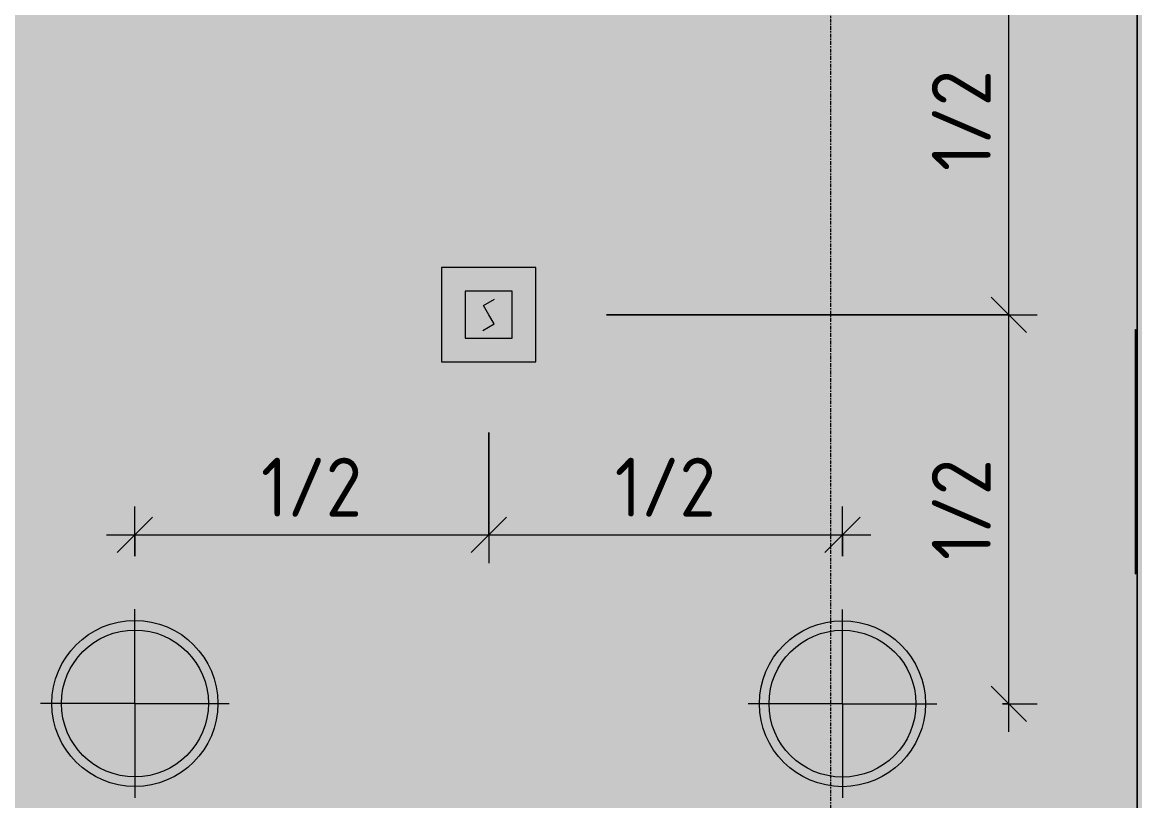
# Model space of a CAD drawing. Header units: millimetres. Extents: x 81610 to 276841, y -8553 to 29000.
# Drawn here: x 102383 to 107120, y 1559 to 4860 of the extents above; entities that cross this region are included whole.
import ezdxf

# ---------------------------------------------------------------- set-up
doc = ezdxf.new("R2010")
doc.units = ezdxf.units.MM
doc.linetypes.add('Осевая', pattern=[31.75, 6.35, -4.7625, 15.875, -4.7625])
for name, color, linetype, lineweight in [('A-ANNO-DIMS', 7, 'Continuous', 9), ('A-ANNO-DIMS-100', 7, 'Continuous', 9), ('A-ANNO-NOTE', 7, 'Continuous', 9), ('I-WALL', 7, 'Continuous', 9), ('Q-SPCQ', 7, 'Continuous', 9), ('Оси-2', 7, 'Осевая', 9)]:
    doc.layers.add(name, color=color, linetype=linetype, lineweight=lineweight)
for name, color, linetype, lineweight, true_color in [('A-CLNG-1', 7, 'Continuous', 9, 0xeaeaea), ('A-WALL-FNSH-1', 7, 'Continuous', 9, 0x3c3c3c), ('I-WALL-1', 7, 'Continuous', 9, 0x535353), ('Q-SPCQ-4', 1, 'Continuous', 9, 0xff0000)]:
    doc.layers.add(name, color=color, linetype=linetype, lineweight=lineweight, true_color=true_color)
doc.layers.add('A-CLNG-PATT-1', color=7, linetype='Continuous', lineweight=9, transparency=1)
doc.styles.add('ISOCPEUR', font='isocpeur.ttf', dxfattribs={"width": 0.9, "height": 250})
doc.dimstyles.new('ISO-2_5_0_9К_БОЛЬШОЙ', dxfattribs={"dimscale": 304.8, "dimtxt": 248.995294, "dimasz": 0.492126, "dimexe": 0.393701, "dimexo": 0.984252, "dimgap": 0, "dimtad": 1, "dimdec": 0, "dimrnd": 10, "dimzin": 0, "dimdsep": 46, "dimtxsty": 'ISOCPEUR', "dimblk1": 'OBLIQUE', "dimblk2": 'OBLIQUE', "dimsah": 1, "dimcen": 0.09, "dimdle": 0.393701, "dimazin": 0, "dimtfac": 1, "dimtdec": 4, "dimtix": 1, "dimtmove": 0, "dimatfit": 3, "dimfxl": 1, "dimtvp": 1, "dimtolj": 1, "dimtzin": 0, "dimarcsym": 2})

# ---------------------------------------------------------------- blocks, each defined once
blk = doc.blocks.new('Извещатель потолочный - Монтируемые на перекрытии-30363607-Сводный план потолков 1 этажа в осях 23-33')
at = {"layer": 'Q-SPCQ'}
for p, q in [((-300, 300), (-300, -100)), ((100, 300), (-300, 300)), ((100, -100), (100, 300)), ((0, 200), (-200, 200)), ((-200, 200), (-200, 0)), ((0, 0), (0, 200)), ((-122.5, 139), (-74.9, 166.5)), ((-100, 100), (-122.5, 139)), ((-77.5, 61), (-100, 100)), ((-125.1, 33.5), (-77.5, 61)), ((-200, 0), (0, 0)), ((-300, -100), (100, -100))]:
    blk.add_line(p, q, dxfattribs=at)
blk = doc.blocks.new('DIMBLOCK106-Сводный план потолков 1 этажа в осях 23-33')
at = {"layer": 'A-ANNO-DIMS-100'}
for p, q in [((104360, 3120), (104360, 2566.7)), ((104360, 2686.7), (104360, 3120)), ((102860, 2596.4), (102860, 2806.7)), ((102740, 2686.7), (104360, 2686.7)), ((102860, 2686.7), (102860, 2596.4))]:
    blk.add_line(p, q, dxfattribs=at)
at = {"layer": 'A-ANNO-DIMS-100', "lineweight": 20}
for p, q in [((102860, 2686.7), (102935, 2761.7)), ((104360, 2686.7), (104435, 2761.7)), ((102860, 2686.7), (102785, 2611.7)), ((104360, 2686.7), (104285, 2611.7))]:
    blk.add_line(p, q, dxfattribs=at)
at = {"layer": 'A-ANNO-DIMS-100', "color": 0, "insert": (103394.5, 3013.3), "char_height": 250, "width": 517.144, "attachment_point": 1, "line_spacing_factor": 1.149209, "style": 'ISOCPEUR'}
blk.add_mtext('1/2', dxfattribs=at)
blk = doc.blocks.new('_Oblique')
at = {"color": 0, "linetype": 'ByBlock', "lineweight": -2}
blk.add_line((-0.5, -0.5), (0.5, 0.5), dxfattribs=at)
blk = doc.blocks.new('DIMBLOCK107-Сводный план потолков 1 этажа в осях 23-33')
at = {"layer": 'A-ANNO-DIMS-100'}
for p, q in [((104360, 3120), (104360, 2566.7)), ((104360, 2686.7), (104360, 3120)), ((105860, 2595.4), (105860, 2806.7)), ((104360, 2686.7), (105980, 2686.7)), ((105860, 2686.7), (105860, 2595.4))]:
    blk.add_line(p, q, dxfattribs=at)
at = {"layer": 'A-ANNO-DIMS-100', "lineweight": 20}
for p, q in [((104360, 2686.7), (104435, 2761.7)), ((105860, 2686.7), (105935, 2761.7)), ((104360, 2686.7), (104285, 2611.7)), ((105860, 2686.7), (105785, 2611.7))]:
    blk.add_line(p, q, dxfattribs=at)
at = {"layer": 'A-ANNO-DIMS-100', "color": 0, "insert": (104894.5, 3013.3), "char_height": 250, "width": 517.144, "attachment_point": 1, "line_spacing_factor": 1.149209, "style": 'ISOCPEUR'}
blk.add_mtext('1/2', dxfattribs=at)
blk = doc.blocks.new('DIMBLOCK108-Сводный план потолков 1 этажа в осях 23-33')
at = {"layer": 'A-ANNO-DIMS-100', "lineweight": 20}
for p, q in [((106565.4, 3620), (106490.4, 3695)), ((106565.4, 3620), (106640.4, 3545)), ((106565.4, 1970), (106490.4, 2045)), ((106565.4, 1970), (106640.4, 1895))]:
    blk.add_line(p, q, dxfattribs=at)
at = {"layer": 'A-ANNO-DIMS-100'}
for p, q in [((104860, 3620), (106685.4, 3620)), ((106565.4, 3620), (104860, 3620)), ((106565.4, 1850), (106565.4, 3620)), ((106538.3, 1970), (106685.4, 1970)), ((106565.4, 1970), (106538.3, 1970))]:
    blk.add_line(p, q, dxfattribs=at)
at = {"layer": 'A-ANNO-DIMS-100', "color": 0, "insert": (106238.8, 2579.5), "char_height": 250, "width": 517.144, "attachment_point": 1, "rotation": 90, "line_spacing_factor": 1.149209, "style": 'ISOCPEUR'}
blk.add_mtext('1/2', dxfattribs=at)
blk = doc.blocks.new('DIMBLOCK109-Сводный план потолков 1 этажа в осях 23-33')
at = {"layer": 'A-ANNO-DIMS-100'}
for p, q in [((106565.4, 3620), (106565.4, 5390)), ((106528.7, 5270), (106685.4, 5270)), ((106565.4, 5270), (106528.7, 5270)), ((104860, 3620), (106685.4, 3620)), ((106565.4, 3620), (104860, 3620))]:
    blk.add_line(p, q, dxfattribs=at)
at = {"layer": 'A-ANNO-DIMS-100', "lineweight": 20}
for p, q in [((106565.4, 5270), (106490.4, 5345)), ((106565.4, 5270), (106640.4, 5195)), ((106565.4, 3620), (106490.4, 3695)), ((106565.4, 3620), (106640.4, 3545))]:
    blk.add_line(p, q, dxfattribs=at)
at = {"layer": 'A-ANNO-DIMS-100', "color": 0, "insert": (106238.8, 4229.5), "char_height": 250, "width": 517.144, "attachment_point": 1, "rotation": 90, "line_spacing_factor": 1.149209, "style": 'ISOCPEUR'}
blk.add_mtext('1/2', dxfattribs=at)

msp = doc.modelspace()

# ---------------------------------------------------------------- hatches: boundary and pattern name
at = {"layer": 'A-CLNG-PATT-1'}
h = msp.add_hatch(color=256, dxfattribs=at)
h.paths.add_polyline_path([(101883, 170), (105510, 170), (105510, 520), (106030, 520), (106030, 170), (107110, 170), (107110, 10380), (101630, 10379), (101630, 520), (101871, 520), (101871, 170)])
h.paths.add_polyline_path([(92604.6, 170), (97058.1, 170), (97058.1, 520), (98150, 520), (98150, 170), (101550, 171), (101550, 521), (101570, 521), (101569, 5160), (94190, 5160), (94189, 6600), (92050, 6599), (92050, 525), (92446, 525), (92446, 170)])
h.paths.add_polyline_path([(100860, 5139), (100860, 5159), (100960, 5159), (100960, 5139)])
h.paths.add_polyline_path([(100235, 5139), (100135, 5139), (100135, 5159), (100235, 5159)])
at = {"layer": 'I-WALL'}
h = msp.add_hatch(dxfattribs=at)
h.set_pattern_fill('FP_31', color=256, style=0, pattern_type=2)
h.set_pattern_definition([(0, (0, 0), (121.92, 30.48), [10.058, -81.382, 10.058, -81.382, -487.68]), (0, (0, 0), (121.92, 30.48), [-182.88, 10.058, -172.822, 10.058, -81.382, -213.36]), (0, (0, 0), (121.92, 30.48), [-457.2, 10.058, -50.902, 10.058, -142.342]), (120, (45.72, 15.24), (-87.356454, 90.345817), [10.058, -81.382, 10.058, -81.382, -487.68]), (120, (45.72, 15.24), (-87.356454, 90.345817), [-182.88, 10.058, -172.822, 10.058, -81.382, -213.36]), (120, (45.72, 15.24), (-87.356454, 90.345817), [-457.2, 10.058, -50.902, 10.058, -142.342]), (240, (60.96, 76.2), (-34.563546, -120.825817), [10.058, -81.382, 10.058, -81.382, -487.68]), (240, (60.96, 76.2), (-34.563546, -120.825817), [-182.88, 10.058, -172.822, 10.058, -81.382, -213.36]), (240, (60.96, 76.2), (-34.563546, -120.825817), [-457.2, 10.058, -50.902, 10.058, -142.342])])
h.paths.add_polyline_path([(107110, 150), (107130, 150), (107130, 10380), (107110, 10380), (107110, 170)])

# ---------------------------------------------------------------- linework, layer by layer
at = {"layer": 'A-ANNO-NOTE'}
for p, q in [((102860, 1971), (102860, 2371)), ((105860, 1970), (105860, 2370)), ((102860, 1971), (102460, 1971)), ((102860, 1971), (102860, 1571)), ((102860, 1971), (103260, 1971)), ((105860, 1970), (105460, 1970)), ((105860, 1970), (105860, 1570)), ((105860, 1970), (106260, 1970))]:
    msp.add_line(p, q, dxfattribs=at)
for centre, radius in [((102860, 1971), 352), ((105860, 1970), 352), ((102860, 1971), 311.5), ((105860, 1970), 311.5)]:
    msp.add_circle(centre, radius, dxfattribs=at)
at = {"layer": 'A-CLNG-1'}
msp.add_line((107110, 170), (107110, 10380), dxfattribs=at)
at = {"layer": 'A-WALL-FNSH-1'}
for p, q in [((107109, 3214.4), (107109, 5336.7)), ((107109, 4127.1), (107110, 4127.1)), ((107110, 4077.4), (107109, 4077.4)), ((107110, 3829.4), (107109, 3829.4)), ((107103, 2681.7), (107103, 3556.8)), ((107103, 3556.8), (107104, 3556.8)), ((107104, 3556.8), (107104, 2681.7)), ((107110, 3214.4), (107109, 3214.4)), ((107104, 2681.7), (107103, 2681.7)), ((107109, 2683.9), (107110, 2683.9)), ((107109, 1514.8), (107109, 2683.9)), ((107109, 2538.6), (107110, 2538.6)), ((107110, 2538.3), (107109, 2538.3)), ((107109, 2472.5), (107110, 2472.5)), ((107110, 2470.6), (107109, 2470.6))]:
    msp.add_line(p, q, dxfattribs=at)
at = {"layer": 'I-WALL-1'}
for p, q in [((107110, 4850.3), (107109, 4850.3)), ((107110, 4847.6), (107109, 4847.6)), ((107109, 4844.5), (107110, 4844.5)), ((107110, 4825.3), (107109, 4825.3)), ((107109, 4754.1), (107110, 4754.1)), ((107109, 4737.9), (107110, 4737.9)), ((107110, 4734.5), (107109, 4734.5)), ((107110, 4627.9), (107109, 4627.9)), ((107110, 4622.7), (107109, 4622.7)), ((107109, 4617.2), (107110, 4617.2)), ((107110, 4594.1), (107109, 4594.1)), ((107109, 4571.9), (107110, 4571.9)), ((107110, 4507.2), (107109, 4507.2)), ((107109, 4504.1), (107110, 4504.1)), ((107110, 4461.9), (107109, 4461.9)), ((107109, 4418.4), (107110, 4418.4)), ((107110, 4404.1), (107109, 4404.1)), ((107109, 4397), (107110, 4397)), ((107109, 4359.4), (107110, 4359.4)), ((107109, 4342.9), (107110, 4342.9)), ((107109, 4246.8), (107110, 4246.8)), ((107109, 4246.3), (107110, 4246.3)), ((107110, 4238.4), (107109, 4238.4)), ((107110, 4221.9), (107109, 4221.9)), ((107110, 4219.4), (107109, 4219.4)), ((107110, 4206.8), (107109, 4206.8)), ((107109, 4205.1), (107110, 4205.1)), ((107109, 4144), (107110, 4144)), ((107109, 4069.7), (107110, 4069.7)), ((107110, 4064), (107109, 4064)), ((107109, 4049), (107110, 4049)), ((107110, 4029.7), (107109, 4029.7)), ((107110, 3969), (107109, 3969)), ((107109, 3952.3), (107110, 3952.3)), ((107110, 3912.3), (107109, 3912.3)), ((107109, 3896.2), (107110, 3896.2)), ((107109, 3880), (107110, 3880)), ((107109, 3875.7), (107110, 3875.7)), ((107109, 3873.7), (107110, 3873.7)), ((107110, 3869.5), (107109, 3869.5)), ((107110, 3856.2), (107109, 3856.2)), ((107109, 3849.3), (107110, 3849.3)), ((107110, 3840), (107109, 3840)), ((107110, 3833.7), (107109, 3833.7)), ((107109, 3828.4), (107110, 3828.4)), ((107109, 3815.1), (107110, 3815.1)), ((107109, 3768.6), (107110, 3768.6)), ((107110, 3748.4), (107109, 3748.4)), ((107109, 3742.2), (107110, 3742.2)), ((107110, 3728.6), (107109, 3728.6)), ((107110, 3722.6), (107109, 3722.6)), ((107109, 3713.1), (107110, 3713.1)), ((107109, 3704.7), (107110, 3704.7)), ((107110, 3673.1), (107109, 3673.1)), ((107110, 3664.7), (107109, 3664.7)), ((107109, 3646.4), (107110, 3646.4)), ((107110, 3622.2), (107109, 3622.2)), ((107109, 3610), (107110, 3610)), ((107109, 3603.3), (107110, 3603.3)), ((107110, 3570), (107109, 3570)), ((107109, 3549.1), (107110, 3549.1)), ((107110, 3523.3), (107109, 3523.3)), ((107110, 3509.1), (107109, 3509.1)), ((107109, 3505.5), (107110, 3505.5)), ((107110, 3505.2), (107109, 3505.2)), ((107109, 3480.9), (107110, 3480.9)), ((107110, 3480.6), (107109, 3480.6)), ((107109, 3447), (107110, 3447)), ((107109, 3446.7), (107110, 3446.7)), ((107110, 3430), (107109, 3430)), ((107110, 3429.7), (107109, 3429.7)), ((107109, 3414.9), (107110, 3414.9)), ((107109, 3405.5), (107110, 3405.5)), ((107110, 3405.2), (107109, 3405.2)), ((107109, 3381), (107110, 3381)), ((107110, 3380.6), (107109, 3380.6)), ((107109, 3364), (107110, 3364)), ((107110, 3363.7), (107109, 3363.7)), ((107109, 3330.1), (107110, 3330.1)), ((107110, 3329.8), (107109, 3329.8)), ((107109, 3305.5), (107110, 3305.5)), ((107110, 3305.2), (107109, 3305.2)), ((107103, 3195.9), (107104, 3195.9)), ((107109, 2817), (107109, 2683.9)), ((107110, 2817), (107109, 2817)), ((107110, 2792.4), (107109, 2792.4)), ((107110, 2758.5), (107109, 2758.5)), ((107104, 2740.3), (107103, 2740.3)), ((107109, 2741.5), (107110, 2741.5)), ((107110, 2717), (107109, 2717)), ((107110, 2692.5), (107109, 2692.5)), ((107110, 2675.5), (107109, 2675.5)), ((107110, 2641.6), (107109, 2641.6)), ((107110, 2617), (107109, 2617)), ((107103, 2520.3), (107104, 2520.3)), ((107109, 2520.3), (107110, 2520.3)), ((107109, 2483.9), (107110, 2483.9)), ((107109, 2479.9), (107110, 2479.9)), ((107110, 2470.6), (107109, 2470.6)), ((107109, 2439.2), (107110, 2439.2)), ((107110, 2427.4), (107109, 2427.4)), ((107109, 2426.5), (107110, 2426.5)), ((107109, 2426.3), (107110, 2426.3)), ((107110, 2425.4), (107109, 2425.4)), ((107110, 2336.8), (107109, 2336.8)), ((107110, 2261.2), (107109, 2261.2)), ((107109, 2230.6), (107110, 2230.6)), ((107109, 2204.3), (107110, 2204.3)), ((107110, 2119.3), (107109, 2119.3)), ((107109, 2118.6), (107110, 2118.6)), ((107110, 2094.4), (107109, 2094.4)), ((107109, 2041.4), (107110, 2041.4)), ((107109, 1956.6), (107110, 1956.6)), ((107110, 1956.3), (107109, 1956.3)), ((107109, 1954.3), (107110, 1954.3)), ((107110, 1931.5), (107109, 1931.5)), ((107109, 1757.7), (107110, 1757.7)), ((107110, 1732.8), (107109, 1732.8)), ((107109, 1732.4), (107110, 1732.4)), ((107110, 1647.8), (107109, 1647.8))]:
    msp.add_line(p, q, dxfattribs=at)
for points, knots in [([(107109, 5200.6), (107109, 5145.9), (107109, 5095.6), (107109, 5031.5), (107109, 5005.9), (107109, 4979.6), (107109, 4949.6), (107109, 4911.5), (107109, 4877.7), (107109, 4827.6), (107109, 4806.7), (107109, 4768.9), (107109, 4752.8), (107109, 4726.6), (107109, 4691.6), (107109, 4653.9), (107109, 4632.9), (107109, 4574.2), (107109, 4508.9), (107109, 4428.9), (107109, 4342.9)], [-4.917818, -4.917818, -4.917818, -4.917818, -4.393616, -3.919826, -3.512377, -3.267257, -3.030144, -2.795945, -2.506601, -2.255581, -2.060652, -1.955773, -1.839232, -1.663262, -1.446868, -1.212316, -0.977615, -0.697838, -0.366455, 0, 0, 0, 0]), ([(107109, 4622.7), (107109, 4638.7), (107109, 4653.5), (107109, 4661.5), (107109, 4661.5), (107109, 4697.2), (107109, 4709.9), (107109, 4732), (107109, 4732), (107109, 4755.8), (107109, 4776.5), (107109, 4796.8), (107109, 4822.6), (107109, 4857.8), (107109, 4878.2), (107109, 4894.3), (107109, 4894.3), (107109, 4894.3), (107109, 4916.8), (107109, 4945.3), (107109, 4987.1)], [-1.450501, -1.450501, -1.450501, -1.450501, -1.394353, -1.31951, -1.213605, -1.121428, -1.035846, -0.983542, -0.904926, -0.833404, -0.760254, -0.683975, -0.583448, -0.48287, -0.404017, -0.340022, -0.260244, -0.180733, -0.102274, 0, 0, 0, 0]), ([(107109, 4361.4), (107109, 4485.8), (107109, 4538.2), (107109, 4463.9), (107109, 4397)], [-0.6114434, -0.6114434, -0.6114434, -0.6114434, -0.2797934, 0, 0, 0, 0]), ([(107109, 4397), (107109, 4368.5), (107109, 4302.8), (107109, 4258.9), (107109, 4221.9)], [-0.3704236, -0.3704236, -0.3704236, -0.3704236, -0.1634778, 0, 0, 0, 0]), ([(107109, 4342.9), (107109, 4311.2), (107109, 4280.1), (107109, 4236.7), (107109, 4224.8), (107109, 4191.6), (107109, 4170.8), (107109, 4136.2), (107109, 4123.9), (107109, 4109.7), (107109, 4085), (107109, 4057.1), (107109, 4029.9), (107109, 3968), (107109, 3908.3), (107109, 3863.8), (107109, 3840.8), (107109, 3828.7), (107109, 3799.9), (107109, 3742.9), (107109, 3690.1), (107109, 3614), (107109, 3506), (107109, 3414.9)], [-4.672246, -4.672246, -4.672246, -4.672246, -4.461296, -4.277793, -4.090318, -3.950533, -3.758804, -3.562985, -3.349642, -3.191063, -3.071702, -2.967784, -2.813792, -2.589209, -2.317083, -2.072069, -1.908853, -1.765238, -1.591453, -1.334394, -0.993867, -0.530473, 0, 0, 0, 0]), ([(107109, 3722.6), (107109, 3768.6), (107109, 3824), (107109, 3870.3), (107109, 3924.8), (107109, 3968.1), (107109, 3994.2), (107109, 4042), (107109, 4087.4), (107109, 4144.5), (107109, 4171), (107109, 4262.5), (107109, 4342.9)], [-1.539418, -1.539418, -1.539418, -1.539418, -1.388342, -1.22887, -1.088707, -0.960629, -0.827133, -0.672788, -0.501824, -0.364956, -0.195962, 0, 0, 0, 0]), ([(107109, 4246.3), (107109, 4194.8), (107109, 4137.8), (107109, 4104.5), (107109, 4047.3), (107109, 4011.2), (107109, 3971.9), (107109, 3952.6), (107109, 3916.4), (107109, 3868.8), (107109, 3835.8), (107109, 3815.1)], [-1.020928, -1.020928, -1.020928, -1.020928, -0.88132, -0.736794, -0.612547, -0.490258, -0.393915, -0.299514, -0.201569, -0.097419, 0, 0, 0, 0]), ([(107109, 4221.9), (107109, 4208.5), (107109, 4153), (107109, 4078.6), (107109, 3970.5), (107109, 3908.2), (107109, 3875.7)], [-0.947904, -0.947904, -0.947904, -0.947904, -0.7481022, -0.4918637, -0.2379075, 0, 0, 0, 0]), ([(107109, 3869.5), (107109, 3904.1), (107109, 3977.6), (107109, 4015), (107109, 4069.8), (107109, 4113.1), (107109, 4161.8), (107109, 4205.1)], [-0.6870028, -0.6870028, -0.6870028, -0.6870028, -0.5553988, -0.4051744, -0.2817628, -0.1428193, 0, 0, 0, 0]), ([(107109, 3875.7), (107109, 3821.7), (107109, 3761.2), (107109, 3710.7), (107109, 3669), (107109, 3646.4), (107109, 3646.4)], [-0.6125512, -0.6125512, -0.6125512, -0.6125512, -0.4490105, -0.2760392, -0.1231346, 0, 0, 0, 0]), ([(107109, 3815.1), (107109, 3825.7), (107109, 3844.2), (107109, 3853.2), (107109, 3869.5)], [-0.2068997, -0.2068997, -0.2068997, -0.2068997, -0.1080549, 0, 0, 0, 0]), ([(107109, 3646.4), (107109, 3594.2), (107109, 3535.3), (107109, 3480.5), (107109, 3450.1), (107109, 3438.8), (107109, 3460.2), (107109, 3486.3), (107109, 3501.9), (107109, 3553.3)], [-0.9578007, -0.9578007, -0.9578007, -0.9578007, -0.7926551, -0.6269794, -0.4764674, -0.3408091, -0.2117983, -0.1062077, 0, 0, 0, 0]), ([(107109, 3414.9), (107109, 3364.1), (107109, 3299.4), (107109, 3255.7), (107109, 3223), (107109, 3169.9), (107109, 3125.1), (107109, 3073.4), (107109, 3016.8), (107109, 2983.2), (107109, 2950.7), (107109, 2938.4), (107109, 2905.1), (107109, 2859.7), (107109, 2824.6), (107109, 2773.4), (107109, 2736.1), (107109, 2712.1), (107109, 2674.1), (107109, 2642.8), (107109, 2624.7), (107109, 2520.3)], [-6.136838, -6.136838, -6.136838, -6.136838, -5.73478, -5.356106, -4.979649, -4.613122, -4.194025, -3.797521, -3.469224, -3.251604, -3.148455, -3.045807, -2.860905, -2.585475, -2.199894, -1.792341, -1.373793, -0.990085, -0.628624, -0.344786, 0, 0, 0, 0]), ([(107103, 2740.3), (107103, 2827.4), (107103, 2934.5), (107103, 2962.3), (107103, 3021), (107103, 3089.1), (107103, 3195.9)], [-1.42227, -1.42227, -1.42227, -1.42227, -1.019497, -0.718929, -0.3603, 0, 0, 0, 0]), ([(107104, 3195.9), (107104, 3089.1), (107104, 3021), (107104, 2962.3), (107104, 2934.5), (107104, 2827.4), (107104, 2740.3)], [0, 0, 0, 0, 0.3603, 0.718929, 1.019497, 1.42227, 1.42227, 1.42227, 1.42227]), ([(107109, 2479.9), (107109, 2485.9), (107109, 2490.9), (107109, 2498.3), (107109, 2511.5), (107109, 2524.1), (107109, 2533.5), (107109, 2538.2), (107109, 2538.6)], [-1.5700987, -1.5700987, -1.5700987, -1.5700987, -1.5411593, -1.5017544, -1.446541, -1.382724, -1.3191194, -1.3126321, -1.3126321, -1.3126321, -1.3126321]), ([(107109, 2538.3), (107109, 2534.5), (107109, 2526.3), (107109, 2514.8), (107109, 2502.5), (107109, 2495.4), (107109, 2490.4), (107109, 2483.9)], [-0.2469272, -0.2469272, -0.2469272, -0.2469272, -0.1873747, -0.1235577, -0.0683443, -0.0289394, 0, 0, 0, 0]), ([(107109, 2520.3), (107109, 2505.3), (107109, 2419.6), (107109, 2319.5), (107109, 2200), (107109, 2100.3), (107109, 1980), (107109, 1866), (107109, 1769.6), (107109, 1720.1), (107109, 1651.4), (107109, 1625.4), (107109, 1511), (107109, 1401.4), (107109, 1309.5), (107109, 1220.2), (107109, 1141.1)], [-6.162598, -6.162598, -6.162598, -6.162598, -5.841242, -5.357175, -4.854531, -4.328045, -3.769658, -3.226041, -2.809625, -2.543125, -2.383007, -2.074788, -1.618504, -1.029005, -0.480368, 0, 0, 0, 0]), ([(107109, 2483.2), (107109, 2473.8), (107109, 2472.8), (107109, 2472.5), (107109, 2472.5)], [-1.57009871, -1.57009871, -1.57009871, -1.57009871, -1.48401415, -1.48166792, -1.48166792, -1.48166792, -1.48166792]), ([(107109, 2427.4), (107109, 2434.7), (107109, 2441.3), (107109, 2436.6), (107109, 2409.2), (107109, 2368.8), (107109, 2329.1), (107109, 2312.8), (107109, 2288.3), (107109, 2271.9), (107109, 2265.8), (107109, 2261.8), (107109, 2261.2), (107109, 2261.2)], [-2.06349, -2.06349, -2.06349, -2.06349, -2.003958, -1.932377, -1.83765, -1.718064, -1.60162, -1.47574, -1.346732, -1.215733, -1.118036, -1.016352, -0.956981, -0.956981, -0.956981, -0.956981]), ([(107109, 2260), (107109, 2260.1), (107109, 2260.6), (107109, 2264.7), (107109, 2270.8), (107109, 2287.1), (107109, 2311.7), (107109, 2327.9), (107109, 2367.6), (107109, 2408), (107109, 2435.5), (107109, 2440.1), (107109, 2433.5), (107109, 2426.3)], [-1.106509, -1.106509, -1.106509, -1.106509, -1.047139, -0.945454, -0.847758, -0.716759, -0.587751, -0.46187, -0.345426, -0.22584, -0.131113, -0.059532, 0, 0, 0, 0]), ([(107109, 2305), (107109, 2375.9), (107109, 2396.9), (107109, 2437.8), (107109, 2431.5), (107109, 2414.1), (107109, 2351.1), (107109, 2230.6)], [-0.8924168, -0.8924168, -0.8924168, -0.8924168, -0.7358949, -0.5776281, -0.4036263, -0.2242524, 0, 0, 0, 0]), ([(107109, 2261.2), (107109, 2261.2), (107109, 2261.5), (107109, 2263.3), (107109, 2271.2), (107109, 2278.1), (107109, 2280.4), (107109, 2284.6), (107109, 2303.4), (107109, 2332.3), (107109, 2366.2), (107109, 2394.7), (107109, 2421.8), (107109, 2426.5)], [-0.9540591, -0.9540591, -0.9540591, -0.9540591, -0.9092452, -0.8051318, -0.7451716, -0.7166789, -0.6965105, -0.6546649, -0.5682867, -0.4333632, -0.2781403, -0.1149887, 0, 0, 0, 0]), ([(107109, 2425.4), (107109, 2420.7), (107109, 2393.5), (107109, 2365), (107109, 2331.2), (107109, 2302.3), (107109, 2283.4), (107109, 2279.3), (107109, 2277), (107109, 2270.1), (107109, 2262.1), (107109, 2260.4), (107109, 2260), (107109, 2260)], [-2.0634904, -2.0634904, -2.0634904, -2.0634904, -1.9485017, -1.7853501, -1.6301272, -1.4952038, -1.4088255, -1.3669799, -1.3468115, -1.3183188, -1.2583586, -1.1542453, -1.1094313, -1.1094313, -1.1094313, -1.1094313]), ([(107109, 1194), (107109, 1276.7), (107109, 1348.4), (107109, 1416.5), (107109, 1517.5), (107109, 1602.7), (107109, 1691.2), (107109, 1741.8), (107109, 1787), (107109, 1853.5), (107109, 1904.5), (107109, 1993.2), (107109, 2103.1), (107109, 2230.4), (107109, 2336.8)], [-3.148159, -3.148159, -3.148159, -3.148159, -2.909165, -2.649209, -2.353816, -2.041529, -1.777741, -1.583235, -1.38353, -1.183403, -0.943863, -0.682808, -0.35743, 0, 0, 0, 0]), ([(107109, 2230.6), (107109, 2218.3), (107109, 2174.1), (107109, 2116.9), (107109, 2014.5), (107109, 1956.6)], [-0.6467191, -0.6467191, -0.6467191, -0.6467191, -0.44937, -0.222355, 0, 0, 0, 0]), ([(107109, 2119.3), (107109, 2127.3), (107109, 2132.4), (107109, 2138.1), (107109, 2147.3), (107109, 2156.2), (107109, 2166.5), (107109, 2175.2), (107109, 2183.6), (107109, 2190), (107109, 2198), (107109, 2202.9), (107109, 2205.5), (107109, 2198.8), (107109, 2177.8), (107109, 2136.8), (107109, 2111.1), (107109, 2095.9), (107109, 2095.9), (107109, 2093.8), (107109, 2095.5), (107109, 2099.6), (107109, 2106.2), (107109, 2118.4)], [-1.570099, -1.570099, -1.570099, -1.570099, -1.541159, -1.501754, -1.446541, -1.382724, -1.319119, -1.257396, -1.183774, -1.104802, -1.027747, -0.955254, -0.896935, -0.833013, -0.751105, -0.652602, -0.534539, -0.451116, -0.365944, -0.289006, -0.185438, -0.086085, 0, 0, 0, 0]), ([(107109, 2117.7), (107109, 2105.5), (107109, 2098.9), (107109, 2094.8), (107109, 2093.1), (107109, 2095.2), (107109, 2095.2), (107109, 2110.5), (107109, 2136.1), (107109, 2177.1), (107109, 2198.1), (107109, 2204.8), (107109, 2202.2), (107109, 2197.3), (107109, 2189.4), (107109, 2182.9), (107109, 2174.5), (107109, 2165.8), (107109, 2155.5), (107109, 2146.6), (107109, 2137.5), (107109, 2131.7), (107109, 2126.6), (107109, 2118.6)], [-1.570099, -1.570099, -1.570099, -1.570099, -1.484014, -1.384661, -1.281093, -1.204155, -1.118982, -1.03556, -0.917496, -0.818994, -0.737085, -0.673164, -0.614845, -0.542352, -0.465296, -0.386325, -0.312703, -0.250979, -0.187375, -0.123558, -0.068344, -0.028939, 0, 0, 0, 0]), ([(107109, 1956.3), (107109, 1964.4), (107109, 1969.4), (107109, 1975.2), (107109, 1984.4), (107109, 1993.2), (107109, 2003.5), (107109, 2012.3), (107109, 2020.6), (107109, 2027.1), (107109, 2035), (107109, 2040), (107109, 2042.6), (107109, 2035.9), (107109, 2014.9), (107109, 1973.8), (107109, 1948.2), (107109, 1932.9), (107109, 1932.9), (107109, 1930.9), (107109, 1932.5), (107109, 1936.6), (107109, 1943.3), (107109, 1955.5)], [-1.570099, -1.570099, -1.570099, -1.570099, -1.541159, -1.501754, -1.446541, -1.382724, -1.319119, -1.257396, -1.183774, -1.104802, -1.027747, -0.955254, -0.896935, -0.833013, -0.751105, -0.652602, -0.534539, -0.451116, -0.365944, -0.289006, -0.185438, -0.086085, 0, 0, 0, 0]), ([(107109, 1953.4), (107109, 1941.2), (107109, 1934.6), (107109, 1930.4), (107109, 1928.8), (107109, 1930.9), (107109, 1930.9), (107109, 1946.1), (107109, 1971.7), (107109, 2012.8), (107109, 2033.8), (107109, 2040.5), (107109, 2037.9), (107109, 2032.9), (107109, 2025), (107109, 2018.5), (107109, 2010.2), (107109, 2001.4), (107109, 1991.2), (107109, 1982.3), (107109, 1973.1), (107109, 1967.4), (107109, 1962.3), (107109, 1954.3)], [-1.570099, -1.570099, -1.570099, -1.570099, -1.484014, -1.384661, -1.281093, -1.204155, -1.118982, -1.03556, -0.917496, -0.818994, -0.737085, -0.673164, -0.614845, -0.542352, -0.465296, -0.386325, -0.312703, -0.250979, -0.187375, -0.123558, -0.068344, -0.028939, 0, 0, 0, 0]), ([(107109, 1956.6), (107109, 1919.4), (107109, 1837.7), (107109, 1738.8), (107109, 1609), (107109, 1536.5), (107109, 1461.4), (107109, 1416.8), (107109, 1388.5)], [-1.681438, -1.681438, -1.681438, -1.681438, -1.382465, -1.044268, -0.747927, -0.469058, -0.228355, 0, 0, 0, 0]), ([(107109, 1733.7), (107109, 1745.9), (107109, 1752.5), (107109, 1756.7), (107109, 1758.3), (107109, 1756.3), (107109, 1756.3), (107109, 1741), (107109, 1715.4), (107109, 1674.3), (107109, 1653.3), (107109, 1646.6), (107109, 1649.2), (107109, 1654.2), (107109, 1662.1), (107109, 1668.6), (107109, 1676.9), (107109, 1685.7), (107109, 1695.9), (107109, 1704.8), (107109, 1714), (107109, 1719.7), (107109, 1724.8), (107109, 1732.8)], [-1.570099, -1.570099, -1.570099, -1.570099, -1.484014, -1.384661, -1.281093, -1.204155, -1.118982, -1.03556, -0.917496, -0.818994, -0.737085, -0.673164, -0.614845, -0.542352, -0.465296, -0.386325, -0.312703, -0.250979, -0.187375, -0.123558, -0.068344, -0.028939, 0, 0, 0, 0]), ([(107109, 1732.4), (107109, 1724.4), (107109, 1719.3), (107109, 1713.6), (107109, 1704.4), (107109, 1695.5), (107109, 1685.3), (107109, 1676.5), (107109, 1668.1), (107109, 1661.7), (107109, 1653.7), (107109, 1648.8), (107109, 1646.2), (107109, 1652.9), (107109, 1673.9), (107109, 1715), (107109, 1740.6), (107109, 1755.8), (107109, 1755.8), (107109, 1757.9), (107109, 1756.2), (107109, 1752.1), (107109, 1745.5), (107109, 1733.3)], [-1.570099, -1.570099, -1.570099, -1.570099, -1.541159, -1.501754, -1.446541, -1.382724, -1.319119, -1.257396, -1.183774, -1.104802, -1.027747, -0.955254, -0.896935, -0.833013, -0.751105, -0.652602, -0.534539, -0.451116, -0.365944, -0.289006, -0.185438, -0.086085, 0, 0, 0, 0])]:
    msp.add_open_spline(points, degree=3, knots=knots, dxfattribs=at)
for points in [[(107109, 3849.3), (107109, 3975.9), (107109, 4230.9), (107109, 4622.7)], [(107109, 4342.9), (107109, 4091.4), (107109, 3927.1), (107109, 3849.3)], [(107109, 4205.1), (107109, 4223.7), (107109, 4232.2), (107109, 4246.3)], [(107109, 3829.4), (107109, 3836), (107109, 3842.6), (107109, 3849.3)], [(107109, 3849.3), (107109, 3842.6), (107109, 3836), (107109, 3829.4)], [(107109, 3214.4), (107109, 3383.7), (107109, 3553.1), (107109, 3722.6)], [(107103, 3195.9), (107103, 3317.1), (107103, 3437.4), (107103, 3556.8)], [(107104, 3556.8), (107104, 3437.4), (107104, 3317.1), (107104, 3195.9)], [(107103, 2520.3), (107103, 2627.4), (107103, 2635.4), (107103, 2740.3)], [(107104, 2740.3), (107104, 2635.4), (107104, 2627.4), (107104, 2520.3)], [(107103, 2681.7), (107103, 2618.9), (107103, 2561.7), (107103, 2520.3)], [(107104, 2520.3), (107104, 2561.7), (107104, 2618.9), (107104, 2681.7)], [(107109, 2336.8), (107109, 2470.3), (107109, 2586), (107109, 2683.9)], [(107109, 2470.6), (107109, 2470.4), (107109, 2470.9), (107109, 2479.3)]]:
    msp.add_open_spline(points, degree=3, dxfattribs=at)
at = {"layer": 'Оси-2'}
msp.add_line((105810, 593.7), (105810, 19528.3), dxfattribs=at)

# ---------------------------------------------------------------- block references
at = {"layer": 'Q-SPCQ-4'}
msp.add_blockref('Извещатель потолочный - Монтируемые на перекрытии-30363607-Сводный план потолков 1 этажа в осях 23-33', (104460, 3520), dxfattribs=at)

# ---------------------------------------------------------------- dimensions: what is measured, and where the dimension line sits
at = {"layer": 'A-ANNO-DIMS'}
for base, p1, p2, override, picture, middle in [((106565.4, 5270), (104560, 3620), (106228.7, 5270), {"dimpost": '<>', "dimfxl": 2346.710757}, 'DIMBLOCK109-Сводный план потолков 1 этажа в осях 23-33', (106440.4, 4445)), ((106565.4, 3620), (106238.3, 1970), (104560, 3620), {"dimpost": '<>', "dimfxl": 2353.547406}, 'DIMBLOCK108-Сводный план потолков 1 этажа в осях 23-33', (106440.4, 2795))]:
    dim = msp.add_linear_dim(base=base, p1=p1, p2=p2, angle=90, text='1/2', dimstyle='ISO-2_5_0_9К_БОЛЬШОЙ', override=override, dxfattribs=at)
    dim.commit()
    dim.dimension.update_dxf_attribs({"geometry": picture, "text_midpoint": middle})
for base, p1, p2, override, picture, middle in [((104360, 2686.7), (102860, 2296.4), (104360, 3420), {"dimpost": '<>', "dimfxl": 1874.17111}, 'DIMBLOCK106-Сводный план потолков 1 этажа в осях 23-33', (103610, 2811.7)), ((105860, 2686.7), (104360, 3420), (105860, 2295.4), {"dimpost": '<>', "dimfxl": 1874.770809}, 'DIMBLOCK107-Сводный план потолков 1 этажа в осях 23-33', (105110, 2811.7))]:
    dim = msp.add_linear_dim(base=base, p1=p1, p2=p2, text='1/2', dimstyle='ISO-2_5_0_9К_БОЛЬШОЙ', override=override, dxfattribs=at)
    dim.commit()
    dim.dimension.update_dxf_attribs({"geometry": picture, "text_midpoint": middle})

doc.saveas('drawing.dxf')
